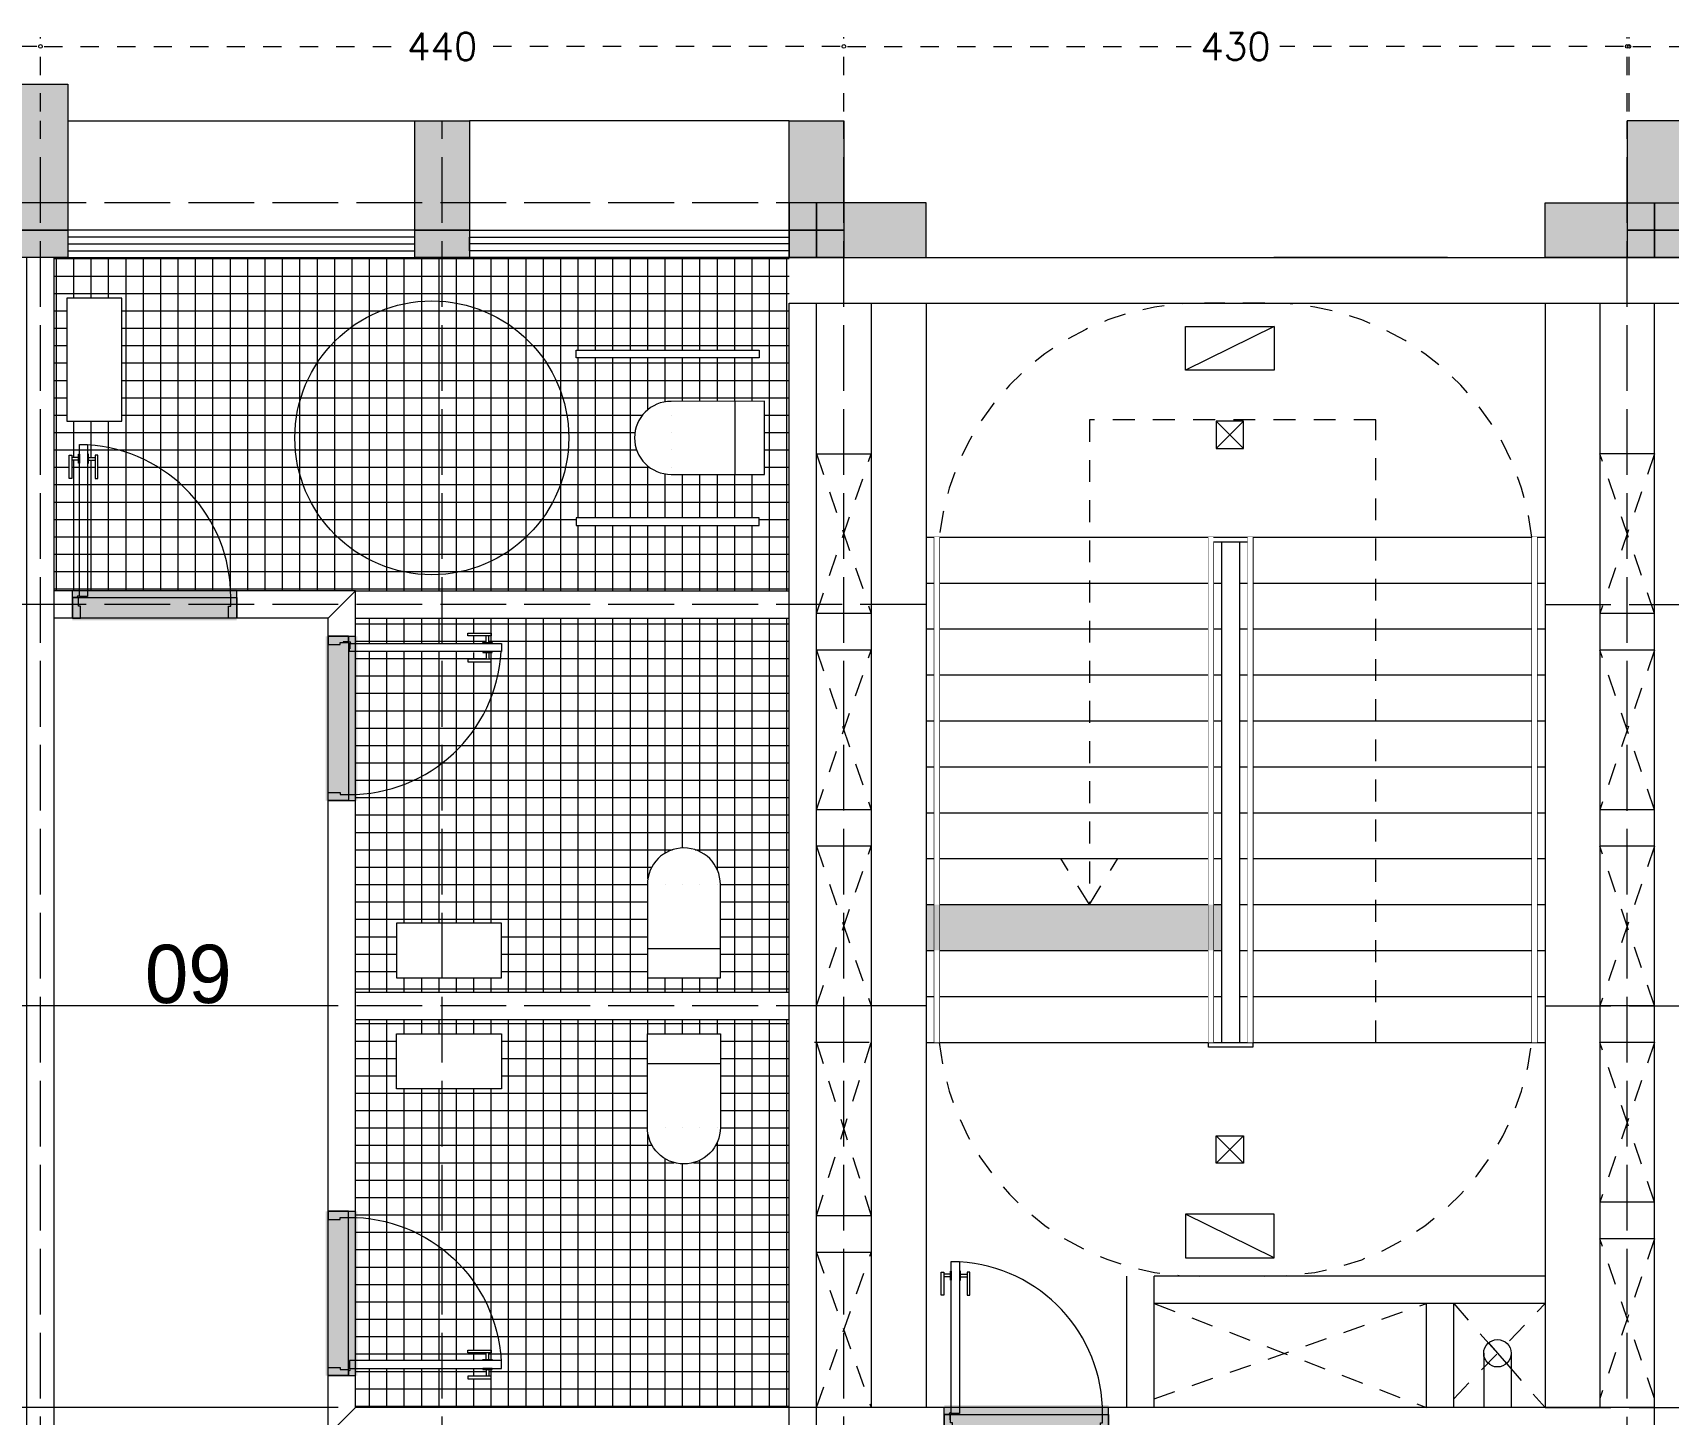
# Model space of a CAD drawing. Header units: metres. Extents: x -175 to 101, y -7 to 93.
# Drawn here: x -160.25 to -151.29, y 37.39 to 44.96 of the extents above; entities that cross this region are included whole.
import ezdxf

# ---------------------------------------------------------------- set-up
doc = ezdxf.new("R2010")
doc.units = ezdxf.units.M
doc.set_wipeout_variables(frame=1)
doc.linetypes.add('ACAD_ISO02W100', pattern=[15, 12, -3])
doc.linetypes.add('ST_PUNTOS2', pattern=[0.03175, 0, -0.03175])
for name, color, linetype, lineweight in [('DG_CARPINTERÍA', 251, 'Continuous', 9), ('DG_MOBILIARIO', 252, 'Continuous', 9), ('DG_MURO', 251, 'Continuous', 0), ('DG_SOMBREADO', 251, 'Continuous', 5), ('DG_TEXTO', 7, 'Continuous', 9), ('DG_VIDRIO', 253, 'Continuous', 9), ('I_BAJANTE', 250, 'Continuous', 9), ('I_ELECTRICIDAD', 32, 'Continuous', 9), ('I_INCENDIO', 12, 'Continuous', 15)]:
    doc.layers.add(name, color=color, linetype=linetype, lineweight=lineweight)
for name, color, linetype, lineweight, transparency in [('DG_COTAS', 250, 'Continuous', 5, 0.4), ('DG_DISCONTINUA', 252, 'ACAD_ISO02W100', 5, 0.6), ('DG_EJES', 253, 'ACAD_ISO02W100', 5, 0.7), ('DG_TRANSPARENTE', 251, 'Continuous', 9, 0.8)]:
    doc.layers.add(name, color=color, linetype=linetype, lineweight=lineweight, transparency=transparency)
doc.styles.add('st_Romans', font='romans.shx')
doc.dimstyles.new('st50cm', dxfattribs={"dimscale": 0.5, "dimtxt": 0.4, "dimasz": 0.04, "dimexe": 0.1, "dimexo": 0.1, "dimgap": 0.1, "dimtad": 0, "dimdec": 1, "dimlfac": 100, "dimzin": 9, "dimdsep": 46, "dimtxsty": 'st_Romans', "dimblk": 'STDAVIDCOTA', "dimcen": 0, "dimdle": 0.05, "dimclrd": 33, "dimclre": 33, "dimclrt": 256, "dimazin": 2, "dimtfac": 1, "dimtdec": 1, "dimtofl": 0, "dimtmove": 0, "dimatfit": 3, "dimldrblk": 'DOTBLANK', "dimfxl": 1, "dimtolj": 1, "dimtzin": 1, "dimlwd": 5, "dimlwe": 5, "dimarcsym": 0})

# ---------------------------------------------------------------- blocks, each defined once
blk = doc.blocks.new('ejes marildita')
at = {"layer": 'DG_EJES', "ltscale": 0.03}
for p, q in [((-4563.8932, 2991.5283), (-4563.8932, 2973.0283)), ((-4559.4932, 2991.5283), (-4559.4932, 2973.0283)), ((-4557.2932, 2991.5283), (-4557.2932, 2973.0283)), ((-4545.8432, 2991.0783), (-4564.3432, 2991.0783))]:
    blk.add_line(p, q, dxfattribs=at)
at = {"layer": 'DG_EJES', "ltscale": 0.03, "transparency": 33554483}
blk.add_line((-4561.6932, 2991.5283), (-4561.6932, 2973.0283), dxfattribs=at)
blk = doc.blocks.new('PILAR FALSO')
at = {"layer": 'DG_SOMBREADO', "transparency": 33554534}
h = blk.add_hatch(color=252, dxfattribs=at)
h.dxf.hatch_style = 1
h.paths.add_polyline_path([(-5319.9659, 2906.4404), (-5320.1159, 2906.4404), (-5320.1159, 2906.1404), (-5319.9659, 2906.1404)])
at = {"layer": 'DG_SOMBREADO', "transparency": 33554610}
h = blk.add_hatch(color=252, dxfattribs=at)
h.dxf.hatch_style = 1
h.paths.add_polyline_path([(-5319.3659, 2906.1404), (-5319.3659, 2906.4404), (-5319.9659, 2906.4404), (-5319.9659, 2906.1404)])
at = {"layer": 'DG_MURO'}
for points in [[(-5319.9659, 2906.4404), (-5319.9659, 2906.1404), (-5320.1159, 2906.1404), (-5320.1159, 2906.4404)], [(-5319.3659, 2906.4404), (-5319.3659, 2906.1404), (-5319.9659, 2906.1404), (-5319.9659, 2906.4404)]]:
    blk.add_lwpolyline(points, close=True, dxfattribs=at)
blk = doc.blocks.new('cas12')
at = {"linetype": 'Continuous'}
blk.add_blockref('ejes marildita', (-107.8077, -27.4443), dxfattribs=at)
at = {"layer": 'DG_MURO', "xscale": -1, "rotation": 270}
blk.add_blockref('PILAR FALSO', (-7577.8413, 8283.4499), dxfattribs=at)
at = {"layer": 'DG_MURO', "rotation": 180}
blk.add_blockref('PILAR FALSO', (-9991.5168, 5869.7744), dxfattribs=at)
blk = doc.blocks.new('PILAR MARILDITA')
at = {"layer": 'DG_SOMBREADO', "transparency": 33554687}
h = blk.add_hatch(color=252, dxfattribs=at)
h.dxf.hatch_style = 1
h.paths.add_polyline_path([(-4788.3062, 2918.8109), (-4788.3062, 2918.5109), (-4789.1062, 2918.5109), (-4789.1062, 2918.8109)])
at = {"layer": 'DG_MURO'}
blk.add_lwpolyline([(-4788.3062, 2918.5109), (-4788.3062, 2918.8109), (-4789.1062, 2918.8109), (-4789.1062, 2918.5109)], close=True, dxfattribs=at)
blk = doc.blocks.new('PILARN UEVO')
at = {"layer": 'DG_SOMBREADO', "transparency": 33554534}
h = blk.add_hatch(color=252, dxfattribs=at)
h.dxf.hatch_style = 1
h.paths.add_polyline_path([(-5353.299, 2897.9003), (-5353.599, 2897.9003), (-5353.599, 2897.7503), (-5353.299, 2897.7503)])
at = {"layer": 'DG_MURO'}
blk.add_lwpolyline([(-5353.599, 2897.7503), (-5353.299, 2897.7503), (-5353.299, 2897.9003), (-5353.599, 2897.9003)], close=True, dxfattribs=at)
at = {"layer": 'DG_CARPINTERÍA', "linetype": 'Continuous', "rotation": 270}
blk.add_blockref('PILAR MARILDITA', (-8272.1098, -1891.3559), dxfattribs=at)
blk = doc.blocks.new('vent marildita')
at = {"layer": 'DG_SOMBREADO'}
blk.add_line((-4564.3432, 2986.8283), (-4564.3432, 2988.7283), dxfattribs=at)
blk.add_lwpolyline([(-4563.6307, 2986.8283), (-4563.6307, 2988.7283), (-4563.7057, 2988.7283), (-4563.7057, 2986.8283)], close=True, dxfattribs=at)
at = {"layer": 'DG_TRANSPARENTE'}
for p, q in [((-4563.7432, 2988.7283), (-4563.7432, 2986.8283)), ((-4563.5932, 2986.8283), (-4563.5932, 2988.7283))]:
    blk.add_line(p, q, dxfattribs=at)
at = {"layer": 'DG_VIDRIO'}
blk.add_line((-4563.6682, 2986.8283), (-4563.6682, 2988.7283), dxfattribs=at)
blk = doc.blocks.new('ven1 marildita')
at = {"layer": 'DG_SOMBREADO'}
blk.add_line((-4566.0977, 2973.7783), (-4566.0977, 2975.5283), dxfattribs=at)
blk.add_lwpolyline([(-4565.3852, 2973.7783), (-4565.3852, 2975.5283), (-4565.4602, 2975.5283), (-4565.4602, 2973.7783)], close=True, dxfattribs=at)
at = {"layer": 'DG_TRANSPARENTE'}
for p, q in [((-4565.4977, 2975.5283), (-4565.4977, 2973.7783)), ((-4565.3477, 2973.7783), (-4565.3477, 2975.5283))]:
    blk.add_line(p, q, dxfattribs=at)
at = {"layer": 'DG_VIDRIO'}
blk.add_line((-4565.4227, 2973.7783), (-4565.4227, 2975.5283), dxfattribs=at)
blk = doc.blocks.new('bloque 2 marildita')
at = {"layer": 'DG_EJES', "ltscale": 0.03}
for p, q in [((-4838.4217, 2868.354), (-4838.4217, 2886.854)), ((-4834.0217, 2868.354), (-4834.0217, 2886.854)), ((-4833.5717, 2886.404), (-4852.0717, 2886.404)), ((-4833.5717, 2882.004), (-4852.0717, 2882.004)), ((-4833.5717, 2879.804), (-4852.0717, 2879.804))]:
    blk.add_line(p, q, dxfattribs=at)
at = {"layer": 'DG_EJES', "ltscale": 0.03, "transparency": 33554483}
for p, q in [((-4836.2217, 2868.354), (-4836.2217, 2886.854)), ((-4833.5717, 2884.204), (-4852.0717, 2884.204))]:
    blk.add_line(p, q, dxfattribs=at)
at = {"linetype": 'Continuous', "rotation": 270}
blk.add_blockref('vent marildita', (-7825.1, -1677.4893), dxfattribs=at)
at = {"linetype": 'Continuous', "xscale": -1, "rotation": 90}
blk.add_blockref('ven1 marildita', (-1860.5433, -1679.2437), dxfattribs=at)
at = {"layer": 'DG_MURO', "xscale": -1, "rotation": 180}
for name, p in [('PILARN UEVO', (515.0273, 5784.0043)), ('PILAR FALSO', (485.7942, 5792.5443))]:
    blk.add_blockref(name, p, dxfattribs=at)
at = {"layer": 'DG_MURO', "rotation": 90.00000000000001}
for p in [(-1929.9313, 8206.2198), (-1927.8813, 8206.2198)]:
    blk.add_blockref('PILAR FALSO', p, dxfattribs=at)
blk = doc.blocks.new('PUERTA')
at = {"layer": 'DG_SOMBREADO', "true_color": 0xffffff, "transparency": 33554687}
h = blk.add_hatch(color=7, dxfattribs=at)
h.dxf.hatch_style = 1
h.paths.add_polyline_path([(-771.3023, 2180.363), (-772.2023, 2180.363), (-772.2023, 2180.1892), (-771.3023, 2180.1892)])
at = {"layer": 'DG_CARPINTERÍA', "linetype": 'Continuous', "transparency": 33554508}
blk.add_line((-772.2023, 2180.3142), (-771.3023, 2180.3142), dxfattribs=at)
at = {"layer": 'DG_MOBILIARIO'}
for p, q in [((-772.1689, 2181.0822), (-772.2049, 2181.0822)), ((-772.1689, 2181.0672), (-772.2049, 2181.0672)), ((-772.1139, 2181.0822), (-772.0779, 2181.0822)), ((-772.1139, 2181.0672), (-772.0779, 2181.0672)), ((-772.2023, 2180.2017), (-772.2023, 2180.3517)), ((-771.3023, 2180.2017), (-771.3023, 2180.3517))]:
    blk.add_line(p, q, dxfattribs=at)
for points in [[(-772.1639, 2181.152), (-772.1189, 2181.152), (-772.1189, 2180.3196), (-772.1639, 2180.3196)], [(-772.2049, 2181.0942), (-772.2049, 2180.9667), (-772.2199, 2180.9667), (-772.2199, 2181.0942)], [(-772.1639, 2181.0997), (-772.1639, 2181.0497), (-772.1689, 2181.0497), (-772.1689, 2181.0997)], [(-772.1189, 2181.0997), (-772.1189, 2181.0497), (-772.1139, 2181.0497), (-772.1139, 2181.0997)], [(-772.0779, 2181.0942), (-772.0779, 2180.9667), (-772.0629, 2180.9667), (-772.0629, 2181.0942)], [(-772.1693, 2180.2672), (-772.1693, 2180.3142), (-772.2023, 2180.3142), (-772.2023, 2180.2017), (-772.1573, 2180.2017), (-772.1573, 2180.2672)], [(-772.1713, 2180.3142), (-772.1713, 2180.2842), (-772.1693, 2180.2842), (-772.1693, 2180.3142)], [(-772.1339, 2180.3196), (-772.1639, 2180.3196), (-772.1639, 2180.3216), (-772.1339, 2180.3216)], [(-771.3353, 2180.2672), (-771.3353, 2180.3142), (-771.3023, 2180.3142), (-771.3023, 2180.2017), (-771.3473, 2180.2017), (-771.3473, 2180.2672)]]:
    blk.add_lwpolyline(points, close=True, dxfattribs=at)
blk.add_circle((-772.1683, 2180.3186), 0.006, dxfattribs=at)
blk.add_arc((-772.1683, 2180.3186), 0.833, 359.70056, 86.60341, dxfattribs=at)
blk = doc.blocks.new('baño 2.0')
at = {"layer": 'DG_TRANSPARENTE', "linetype": 'Continuous', "transparency": 33554457}
h = blk.add_hatch(dxfattribs=at)
h.set_pattern_fill('ANSI37', color=256, scale=0.03, angle=45)
h.paths.add_polyline_path([(-4834.3217, 2886.104), (-4838.3467, 2886.104), (-4838.3467, 2884.279), (-4836.6967, 2884.279), (-4834.3217, 2884.279)])
edge = h.paths.add_edge_path(flags=16)
edge.add_arc((-4836.2784, 2885.1165), 0.75, 0, 360)
h.paths.add_polyline_path([(-4837.9767, 2885.2087), (-4838.2767, 2885.2087), (-4838.2767, 2885.8824), (-4837.9767, 2885.8824)], flags=16)
h.paths.add_polyline_path([(-4838.1073, 2884.8939), (-4838.1223, 2884.8939), (-4838.1223, 2884.9944), (-4838.1583, 2884.9944), (-4838.1583, 2884.9769), (-4838.1633, 2884.9769), (-4838.1633, 2885.0269), (-4838.1583, 2885.0269), (-4838.1583, 2885.0094), (-4838.1223, 2885.0094), (-4838.1223, 2885.0214), (-4838.1073, 2885.0214)], flags=16)
h.paths.add_polyline_path([(-4838.2083, 2884.9769), (-4838.2133, 2884.9769), (-4838.2133, 2884.9944), (-4838.2493, 2884.9944), (-4838.2493, 2884.8939), (-4838.2643, 2884.8939), (-4838.2643, 2885.0214), (-4838.2493, 2885.0214), (-4838.2493, 2885.0094), (-4838.2133, 2885.0094), (-4838.2133, 2885.0269), (-4838.2083, 2885.0269)], flags=16)
h.paths.add_polyline_path([(-4835.487, 2884.6777), (-4834.4856, 2884.6777), (-4834.4856, 2884.6361), (-4835.487, 2884.6361)], flags=16)
h.paths.add_polyline_path([(-4835.487, 2885.5553), (-4835.487, 2885.5968), (-4834.4856, 2885.5968), (-4834.4856, 2885.5553)], flags=16)
edge = h.paths.add_edge_path(flags=16)
edge.add_line((-4834.968, 2885.3164), (-4834.4557, 2885.3165))
edge.add_line((-4834.4557, 2885.3165), (-4834.4556, 2884.9165))
edge.add_line((-4834.4556, 2884.9165), (-4834.968, 2884.9164))
edge.add_arc((-4834.968, 2885.1164), 0.2, 90.00239, 270.00239, ccw=False)
edge = h.paths.add_edge_path(flags=16)
edge.add_arc((-4836.2784, 2885.1165), 0.75, 0, 360)
edge = h.paths.add_edge_path()
edge.add_line((-4834.3217, 2884.129), (-4836.6967, 2884.129))
edge.add_line((-4836.6967, 2884.129), (-4836.6967, 2883.9906))
edge.add_line((-4836.6967, 2883.9906), (-4835.9987, 2883.9906))
edge.add_line((-4835.9987, 2883.9906), (-4835.9987, 2883.9956))
edge.add_line((-4835.9987, 2883.9956), (-4835.9812, 2883.9956))
edge.add_line((-4835.9812, 2883.9956), (-4835.9812, 2884.0316))
edge.add_line((-4835.9812, 2884.0316), (-4836.0817, 2884.0316))
edge.add_line((-4836.0817, 2884.0316), (-4836.0817, 2884.0466))
edge.add_line((-4836.0817, 2884.0466), (-4835.9542, 2884.0466))
edge.add_line((-4835.9542, 2884.0466), (-4835.9542, 2884.0316))
edge.add_line((-4835.9542, 2884.0316), (-4835.9662, 2884.0316))
edge.add_line((-4835.9662, 2884.0316), (-4835.9662, 2883.9956))
edge.add_line((-4835.9662, 2883.9956), (-4835.9487, 2883.9956))
edge.add_line((-4835.9487, 2883.9956), (-4835.8964, 2883.9906))
edge.add_line((-4835.8964, 2883.9906), (-4835.8964, 2883.9456))
edge.add_line((-4835.8964, 2883.9456), (-4835.8983, 2883.9456))
edge.add_arc((-4836.7298, 2883.995), 0.833, 272.28048, 356.60341, ccw=False)
edge.add_line((-4836.6967, 2883.1626), (-4836.6967, 2882.079))
edge.add_line((-4836.6967, 2882.079), (-4834.3217, 2882.079))
edge.add_line((-4834.3217, 2882.079), (-4834.3217, 2884.129))
edge = h.paths.add_edge_path(flags=16)
edge.add_line((-4834.6979, 2882.6696), (-4834.6978, 2882.1573))
edge.add_line((-4834.6978, 2882.1573), (-4835.0978, 2882.1573))
edge.add_line((-4835.0978, 2882.1573), (-4835.0979, 2882.6696))
edge.add_arc((-4834.8979, 2882.6696), 0.2, 0.00479, 180.00479, ccw=False)
h.paths.add_polyline_path([(-4835.8976, 2882.4573), (-4835.8976, 2882.1573), (-4836.4713, 2882.1573), (-4836.4713, 2882.4573)], flags=16)
edge = h.paths.add_edge_path(flags=17)
edge.add_line((-4835.8983, 2883.9456), (-4835.9487, 2883.9456))
edge.add_line((-4835.9487, 2883.9456), (-4835.9487, 2883.9406))
edge.add_line((-4835.9487, 2883.9406), (-4835.9662, 2883.9406))
edge.add_line((-4835.9662, 2883.9406), (-4835.9662, 2883.9046))
edge.add_line((-4835.9662, 2883.9046), (-4835.9542, 2883.9046))
edge.add_line((-4835.9542, 2883.9046), (-4835.9542, 2883.8896))
edge.add_line((-4835.9542, 2883.8896), (-4836.0817, 2883.8896))
edge.add_line((-4836.0817, 2883.8896), (-4836.0817, 2883.9046))
edge.add_line((-4836.0817, 2883.9046), (-4835.9812, 2883.9046))
edge.add_line((-4835.9812, 2883.9046), (-4835.9812, 2883.9406))
edge.add_line((-4835.9812, 2883.9406), (-4835.9987, 2883.9406))
edge.add_line((-4835.9987, 2883.9406), (-4836.6967, 2883.9454))
edge.add_line((-4836.6967, 2883.9454), (-4836.6967, 2883.1626))
edge.add_arc((-4836.7298, 2883.995), 0.833, 272.28048, 356.60341)
edge = h.paths.add_edge_path()
edge.add_line((-4834.3217, 2881.929), (-4836.6967, 2881.929))
edge.add_line((-4836.6967, 2881.929), (-4836.6967, 2880.8453))
edge.add_arc((-4836.7298, 2880.013), 0.833, 3.39659, 87.71952, ccw=False)
edge.add_line((-4835.8983, 2880.0623), (-4835.8964, 2880.0623))
edge.add_line((-4835.8964, 2880.0623), (-4835.8964, 2880.0173))
edge.add_line((-4835.8964, 2880.0173), (-4835.9487, 2880.0173))
edge.add_line((-4835.9487, 2880.0173), (-4835.9487, 2880.0123))
edge.add_line((-4835.9487, 2880.0123), (-4835.9662, 2880.0123))
edge.add_line((-4835.9662, 2880.0123), (-4835.9662, 2879.9763))
edge.add_line((-4835.9662, 2879.9763), (-4835.9542, 2879.9763))
edge.add_line((-4835.9542, 2879.9763), (-4835.9542, 2879.9613))
edge.add_line((-4835.9542, 2879.9613), (-4836.0817, 2879.9613))
edge.add_line((-4836.0817, 2879.9613), (-4836.0817, 2879.9763))
edge.add_line((-4836.0817, 2879.9763), (-4835.9812, 2879.9763))
edge.add_line((-4835.9812, 2879.9763), (-4835.9812, 2880.0123))
edge.add_line((-4835.9812, 2880.0123), (-4835.9987, 2880.0123))
edge.add_line((-4835.9987, 2880.0123), (-4836.6967, 2880.0171))
edge.add_line((-4836.6967, 2880.0171), (-4836.6967, 2879.804))
edge.add_line((-4836.6967, 2879.804), (-4834.3217, 2879.804))
edge.add_line((-4834.3217, 2879.804), (-4834.3217, 2881.929))
h.paths.add_polyline_path([(-4835.8976, 2881.5506), (-4836.4713, 2881.5506), (-4836.4713, 2881.8506), (-4835.8976, 2881.8506)], flags=16)
edge = h.paths.add_edge_path(flags=16)
edge.add_line((-4835.0979, 2881.3383), (-4835.0978, 2881.8506))
edge.add_line((-4835.0978, 2881.8506), (-4834.6978, 2881.8506))
edge.add_line((-4834.6978, 2881.8506), (-4834.6979, 2881.3383))
edge.add_arc((-4834.8979, 2881.3383), 0.2, 179.99521, 359.99521, ccw=False)
edge = h.paths.add_edge_path()
edge.add_line((-4836.6967, 2880.8453), (-4836.6967, 2880.0623))
edge.add_line((-4836.6967, 2880.0623), (-4835.9987, 2880.0623))
edge.add_line((-4835.9987, 2880.0623), (-4835.9987, 2880.0673))
edge.add_line((-4835.9987, 2880.0673), (-4835.9812, 2880.0673))
edge.add_line((-4835.9812, 2880.0673), (-4835.9812, 2880.1033))
edge.add_line((-4835.9812, 2880.1033), (-4836.0817, 2880.1033))
edge.add_line((-4836.0817, 2880.1033), (-4836.0817, 2880.1183))
edge.add_line((-4836.0817, 2880.1183), (-4835.9542, 2880.1183))
edge.add_line((-4835.9542, 2880.1183), (-4835.9542, 2880.1033))
edge.add_line((-4835.9542, 2880.1033), (-4835.9662, 2880.1033))
edge.add_line((-4835.9662, 2880.1033), (-4835.9662, 2880.0673))
edge.add_line((-4835.9662, 2880.0673), (-4835.9487, 2880.0673))
edge.add_line((-4835.9487, 2880.0673), (-4835.8983, 2880.0625))
edge.add_arc((-4836.7298, 2880.013), 0.833, 3.40869, 87.71952)
h = blk.add_hatch(dxfattribs=at)
h.set_pattern_fill('ANSI37', color=256, scale=0.03, angle=45)
h.paths.add_polyline_path([(-4835.5284, 2885.1165, 1), (-4837.0284, 2885.1165, 1)])
for p, q in [((-4836.6967, 2884.279), (-4838.3467, 2884.279)), ((-4836.6967, 2884.279), (-4836.7717, 2884.204)), ((-4836.6967, 2879.804), (-4836.6967, 2884.279)), ((-4836.6967, 2884.279), (-4834.3217, 2884.279)), ((-4836.8467, 2884.129), (-4836.7717, 2884.204)), ((-4836.8467, 2884.129), (-4838.3467, 2884.129)), ((-4836.8467, 2879.654), (-4836.8467, 2884.129)), ((-4836.6967, 2884.129), (-4834.3217, 2884.129)), ((-4836.6967, 2882.079), (-4834.3217, 2882.079)), ((-4836.6967, 2881.929), (-4834.3217, 2881.929)), ((-4836.6967, 2879.804), (-4836.7717, 2879.729)), ((-4834.3217, 2879.804), (-4836.6967, 2879.804)), ((-4836.8467, 2879.654), (-4836.7717, 2879.729)), ((-4834.3217, 2879.654), (-4836.8467, 2879.654))]:
    blk.add_line(p, q)
at = {"layer": 'DG_MOBILIARIO'}
for p, q in [((-4834.6179, 2884.9164), (-4834.6179, 2885.3164)), ((-4835.0978, 2882.3195), (-4834.6978, 2882.3196)), ((-4835.0978, 2881.6884), (-4834.6978, 2881.6883))]:
    blk.add_line(p, q, dxfattribs=at)
for points in [[(-4837.9767, 2885.8824), (-4838.2767, 2885.8824), (-4838.2767, 2885.2087), (-4837.9767, 2885.2087)], [(-4835.487, 2885.5968), (-4834.4856, 2885.5968), (-4834.4856, 2885.5553), (-4835.487, 2885.5553)], [(-4835.487, 2884.6361), (-4834.4856, 2884.6361), (-4834.4856, 2884.6777), (-4835.487, 2884.6777)], [(-4836.4713, 2882.4573), (-4836.4713, 2882.1573), (-4835.8976, 2882.1573), (-4835.8976, 2882.4573)], [(-4836.4713, 2881.5506), (-4836.4713, 2881.8506), (-4835.8976, 2881.8506), (-4835.8976, 2881.5506)]]:
    blk.add_lwpolyline(points, close=True, dxfattribs=at)
for points in [[(-4834.4557, 2885.3165), (-4834.968, 2885.3164, 1), (-4834.968, 2884.9164), (-4834.4556, 2884.9165)], [(-4834.6978, 2882.1573), (-4834.6979, 2882.6696, 1), (-4835.0979, 2882.6696), (-4835.0978, 2882.1573)], [(-4834.6978, 2881.8506), (-4834.6979, 2881.3383, -1), (-4835.0979, 2881.3383), (-4835.0978, 2881.8506)]]:
    blk.add_lwpolyline(points, format="xyb", close=True, dxfattribs=at)
at = {"layer": 'DG_MURO'}
for p, q in [((-4838.4967, 2879.654), (-4838.4967, 2886.104)), ((-4838.3467, 2879.654), (-4838.3467, 2886.104))]:
    blk.add_line(p, q, dxfattribs=at)
at = {"layer": 'DG_TRANSPARENTE'}
blk.add_circle((-4836.2784, 2885.1165), 0.75, dxfattribs=at)
at = {"layer": 'DG_MURO'}
blk.add_blockref('PUERTA', (-4066.0444, 703.9272), dxfattribs=at)
at = {"layer": 'DG_MURO', "rotation": 270}
blk.add_blockref('PUERTA', (-7017.0484, 2111.8267), dxfattribs=at)
at = {"layer": 'DG_MURO', "xscale": -1, "rotation": 270}
blk.add_blockref('PUERTA', (-7017.0484, 3652.1812), dxfattribs=at)
blk = doc.blocks.new('alumbrado emerg')
at = {"layer": 'I_INCENDIO', "linetype": 'Continuous'}
blk.add_line((-4485.865, 2768.52), (-4483.804, 2769.542), dxfattribs=at)
blk.add_lwpolyline([(-4485.865, 2769.542), (-4483.804, 2769.542), (-4483.804, 2768.52), (-4485.865, 2768.52)], close=True, dxfattribs=at)
blk = doc.blocks.new('lum 1')
at = {"layer": 'I_ELECTRICIDAD'}
for p, q in [((1951.4068, 1556.5337), (1951.5568, 1556.6837)), ((1951.5568, 1556.5337), (1951.4068, 1556.6837))]:
    blk.add_line(p, q, dxfattribs=at)
blk.add_lwpolyline([(1951.4068, 1556.5337), (1951.5568, 1556.5337), (1951.5568, 1556.6837), (1951.4068, 1556.6837)], close=True, dxfattribs=at)
blk = doc.blocks.new('bloque com marildita')
at = {"linetype": 'Continuous'}
blk.add_line((-4930.4361, 2860.9407), (-4930.4361, 2859.9895), dxfattribs=at)
at = {"layer": 'DG_CARPINTERÍA', "linetype": 'Continuous'}
for p, q in [((-4928.9049, 2858.0857), (-4928.9049, 2861.4757)), ((-4928.6532, 2859.8027), (-4928.6532, 2861.4757)), ((-4928.4016, 2859.8027), (-4928.4016, 2861.4757)), ((-4928.1499, 2859.8027), (-4928.1499, 2861.4757)), ((-4927.8983, 2859.8027), (-4927.8983, 2861.4757)), ((-4927.6466, 2859.8027), (-4927.6466, 2861.4757)), ((-4927.395, 2859.8027), (-4927.395, 2861.4757)), ((-4927.1433, 2859.8027), (-4927.1433, 2861.4757)), ((-4926.8917, 2859.8027), (-4926.8917, 2861.4757)), ((-4926.6401, 2859.8027), (-4926.6401, 2861.4757)), ((-4926.3884, 2859.8027), (-4926.3884, 2861.4757)), ((-4926.1368, 2859.8027), (-4926.1368, 2861.4757)), ((-4928.9049, 2861.4308), (-4926.1368, 2861.4308)), ((-4928.9049, 2861.4038), (-4926.1368, 2861.4038)), ((-4928.9049, 2859.8746), (-4926.1368, 2859.8746)), ((-4926.1368, 2859.8746), (-4926.1098, 2859.8746)), ((-4926.1098, 2859.8746), (-4926.1098, 2859.6319)), ((-4928.9049, 2859.8476), (-4926.1368, 2859.8476)), ((-4928.8779, 2859.8476), (-4928.8779, 2859.6589)), ((-4928.8779, 2859.8027), (-4926.1368, 2859.8027)), ((-4926.1368, 2859.7038), (-4926.1368, 2859.8027)), ((-4926.1368, 2859.7038), (-4926.1368, 2859.8027)), ((-4928.8779, 2859.7038), (-4926.1368, 2859.7038)), ((-4928.6532, 2858.0857), (-4928.6532, 2859.7038)), ((-4928.4016, 2858.0857), (-4928.4016, 2859.7038)), ((-4928.1499, 2858.0857), (-4928.1499, 2859.7038)), ((-4927.8983, 2858.0857), (-4927.8983, 2859.7038)), ((-4927.6466, 2858.0857), (-4927.6466, 2859.7038)), ((-4927.395, 2858.0857), (-4927.395, 2859.7038)), ((-4927.1433, 2858.0857), (-4927.1433, 2859.7038)), ((-4926.8917, 2858.0857), (-4926.8917, 2859.7038)), ((-4926.6401, 2858.0857), (-4926.6401, 2859.7038)), ((-4926.3884, 2858.0857), (-4926.3884, 2859.7038)), ((-4926.1368, 2858.0857), (-4926.1368, 2859.7038)), ((-4928.9049, 2859.6319), (-4926.1368, 2859.6319)), ((-4928.8779, 2859.6589), (-4926.1368, 2859.6589)), ((-4926.1098, 2859.6319), (-4926.1368, 2859.6319)), ((-4928.9049, 2858.1576), (-4926.1368, 2858.1576)), ((-4928.9049, 2858.1306), (-4926.1368, 2858.1306))]:
    blk.add_line(p, q, dxfattribs=at)
at = {"layer": 'DG_DISCONTINUA', "ltscale": 0.01, "transparency": 33554483}
for p, q in [((-4929.3611, 2862.0757), (-4928.4861, 2861.7757)), ((-4928.4861, 2862.0757), (-4929.3611, 2861.7757)), ((-4928.2861, 2862.0757), (-4927.4111, 2861.7757)), ((-4927.4111, 2862.0757), (-4928.2861, 2861.7757)), ((-4927.2111, 2862.0757), (-4926.3361, 2861.7757)), ((-4926.3361, 2862.0757), (-4927.2111, 2861.7757)), ((-4926.1361, 2862.0757), (-4925.2611, 2861.7757)), ((-4925.2611, 2862.0757), (-4926.1361, 2861.7757)), ((-4925.0611, 2862.0757), (-4924.1861, 2861.7757)), ((-4924.1861, 2862.0757), (-4925.0611, 2861.7757)), ((-4924.7055, 2860.9757), (-4924.1361, 2861.4757)), ((-4924.184, 2860.9757), (-4924.7055, 2861.4757)), ((-4924.7055, 2859.3357), (-4924.1361, 2860.8257)), ((-4924.184, 2859.3357), (-4924.7055, 2860.8257)), ((-4929.3611, 2857.4857), (-4928.4861, 2857.7857)), ((-4928.4861, 2857.4857), (-4929.3611, 2857.7857)), ((-4928.2861, 2857.4857), (-4927.4111, 2857.7857)), ((-4927.4111, 2857.4857), (-4928.2861, 2857.7857)), ((-4927.2111, 2857.4857), (-4926.3361, 2857.7857)), ((-4926.3361, 2857.4857), (-4927.2111, 2857.7857)), ((-4926.1361, 2857.4857), (-4925.1861, 2857.7857)), ((-4925.1861, 2857.4857), (-4926.1361, 2857.7857)), ((-4924.9861, 2857.4857), (-4924.1361, 2857.7857)), ((-4924.1361, 2857.4857), (-4924.9861, 2857.7857))]:
    blk.add_line(p, q, dxfattribs=at)
at = {"layer": 'DG_DISCONTINUA', "ltscale": 0.01}
for p, q in [((-4930.1861, 2859.9414), (-4930.1861, 2859.61)), ((-4924.8555, 2859.9414), (-4924.8555, 2859.61)), ((-4926.8917, 2858.9803), (-4927.1433, 2859.1367)), ((-4926.8917, 2858.9803), (-4927.1433, 2858.824))]:
    blk.add_line(p, q, dxfattribs=at)
blk.add_lwpolyline([(-4926.1368, 2860.5486), (-4929.547, 2860.5486), (-4929.547, 2858.9803), (-4926.8917, 2858.9803)], dxfattribs=at)
at = {"layer": 'DG_MURO'}
for p, q in [((-4930.4361, 2857.3357), (-4930.4361, 2862.2257)), ((-4930.1861, 2857.3357), (-4930.1861, 2862.2257)), ((-4923.9861, 2862.2257), (-4930.1861, 2862.2257)), ((-4923.9861, 2862.0757), (-4930.1861, 2862.0757)), ((-4924.1361, 2862.0757), (-4924.1361, 2861.4757)), ((-4923.9861, 2862.0757), (-4923.9861, 2861.4757)), ((-4930.1861, 2861.7757), (-4924.1361, 2861.7757)), ((-4930.1861, 2861.4757), (-4924.1361, 2861.4757)), ((-4924.8555, 2861.4757), (-4924.8555, 2859.3357)), ((-4924.7055, 2861.4757), (-4924.7055, 2859.3357)), ((-4924.1361, 2860.9757), (-4924.7055, 2860.9757)), ((-4924.1361, 2860.9757), (-4924.1361, 2857.4857)), ((-4923.9861, 2860.9757), (-4923.9861, 2857.4857)), ((-4924.1361, 2860.8257), (-4924.7055, 2860.8257)), ((-4924.1361, 2859.3357), (-4924.8555, 2859.3357)), ((-4924.1361, 2859.1857), (-4924.8555, 2859.1857)), ((-4930.1861, 2858.0857), (-4924.1361, 2858.0857)), ((-4930.1861, 2857.7857), (-4924.1361, 2857.7857)), ((-4923.9861, 2857.4857), (-4930.1861, 2857.4857)), ((-4923.9861, 2857.3357), (-4930.1861, 2857.3357))]:
    blk.add_line(p, q, dxfattribs=at)
at = {"layer": 'DG_MURO', "transparency": 33554508}
for p, q in [((-4924.1361, 2861.4757), (-4924.1361, 2860.9757)), ((-4923.9861, 2861.4757), (-4923.9861, 2860.9757))]:
    blk.add_line(p, q, dxfattribs=at)
at = {"layer": 'DG_TRANSPARENTE', "linetype": 'Continuous'}
for p, q in [((-4929.3611, 2862.0757), (-4929.3611, 2861.7757)), ((-4928.4861, 2862.0757), (-4928.4861, 2861.7757)), ((-4928.2861, 2862.0757), (-4928.2861, 2861.7757)), ((-4927.4111, 2862.0757), (-4927.4111, 2861.7757)), ((-4927.2111, 2862.0757), (-4927.2111, 2861.7757)), ((-4926.3361, 2862.0757), (-4926.3361, 2861.7757)), ((-4926.1361, 2862.0757), (-4926.1361, 2861.7757)), ((-4925.2611, 2862.0757), (-4925.2611, 2861.7757)), ((-4925.0611, 2862.0757), (-4925.0611, 2861.7757)), ((-4929.3611, 2857.4857), (-4929.3611, 2857.7857)), ((-4928.4861, 2857.7857), (-4928.4861, 2857.4857)), ((-4928.2861, 2857.7857), (-4928.2861, 2857.4857)), ((-4927.4111, 2857.7857), (-4927.4111, 2857.4857)), ((-4927.2111, 2857.7857), (-4927.2111, 2857.4857)), ((-4926.3361, 2857.7746), (-4926.3361, 2857.4746)), ((-4926.1361, 2857.7746), (-4926.1361, 2857.4746)), ((-4925.1861, 2857.7857), (-4925.1861, 2857.4857)), ((-4924.9861, 2857.7857), (-4924.9861, 2857.4857))]:
    blk.add_line(p, q, dxfattribs=at)
at = {"layer": 'I_BAJANTE', "linetype": 'Continuous'}
blk.add_line((-4924.4897, 2861.1652), (-4924.377, 2861.2642), dxfattribs=at)
at = {"layer": 'I_BAJANTE', "linetype": 'Continuous', "transparency": 33554508}
for p, q in [((-4924.4333, 2861.2897), (-4924.1361, 2861.2897)), ((-4924.4333, 2861.1397), (-4924.1361, 2861.1397))]:
    blk.add_line(p, q, dxfattribs=at)
at = {"layer": 'I_BAJANTE', "linetype": 'Continuous'}
blk.add_circle((-4924.4333, 2861.2147), 0.075, dxfattribs=at)
at = {"layer": 'DG_MURO', "rotation": 90}
blk.add_blockref('PUERTA', (-2743.7844, 3630.388), dxfattribs=at)
at = {"layer": 'I_ELECTRICIDAD', "rotation": 90.00000000000001}
blk.add_blockref('lum 1', (-3372.8565, 908.2677), dxfattribs=at)
at = {"layer": 'I_ELECTRICIDAD', "xscale": -1, "rotation": 270}
blk.add_blockref('lum 1', (-6482.1582, 908.2677), dxfattribs=at)
at = {"layer": 'I_INCENDIO', "linetype": 'Continuous', "yscale": 0.2348524815037153}
for p, xscale, zscale, rotation in [((-5580.253, 1806.475), 0.2348524815037153, 0.2348524815037153, 270.0000000005567), ((-4274.7617, 1806.475), -0.2348524815037153, 0.2348524815037154, 89.99999999944326)]:
    blk.add_blockref('alumbrado emerg', p, dxfattribs=dict(at, xscale=xscale, zscale=zscale, rotation=rotation))
at = {"linetype": 'Continuous'}
for points in [[(-4928.9049, 2861.4038), (-4928.9049, 2861.4308), (-4926.1368, 2861.4308), (-4926.1368, 2861.4038)], [(-4928.9049, 2859.8746), (-4928.9049, 2859.8476), (-4926.1368, 2859.8476), (-4926.1368, 2859.8746)], [(-4928.9049, 2859.6319), (-4928.9049, 2859.6589), (-4926.1368, 2859.6589), (-4926.1368, 2859.6319)], [(-4928.9049, 2858.1576), (-4928.9049, 2858.1306), (-4926.1368, 2858.1306), (-4926.1368, 2858.1576)]]:
    blk.add_wipeout(points, dxfattribs=at).dxf.layer = 'DG_CARPINTERÍA'
at = {"transparency": 33554585}
h = blk.add_hatch(color=7, dxfattribs=at)
h.dxf.hatch_style = 1
h.paths.add_polyline_path([(-4926.8917, 2859.7038), (-4926.8917, 2858.0857), (-4926.6401, 2858.0857), (-4926.6401, 2859.7038)])
at = {"layer": 'DG_DISCONTINUA', "ltscale": 0.01}
for centre, radius, start, end in [((-4928.7395, 2859.9665), 1.4468, 96.56132, 180.99304), ((-4926.3021, 2859.9665), 1.4468, 359.00696, 83.43868), ((-4928.7492, 2859.5862), 1.4371, 179.0527, 263.78284), ((-4926.2924, 2859.5862), 1.4371, 276.21716, 0.9473)]:
    blk.add_arc(centre, radius, start, end, dxfattribs=at)
blk = doc.blocks.new('STDAVIDCOTA')
at = {"color": 7}
blk.add_circle((0, 0), 0.5, dxfattribs=at)
blk = doc.blocks.new('*D184')
at = {"layer": 'Defpoints', "color": 0, "linetype": 'Continuous', "transparency": 16777216}
for p in [(-4956.7738, 2839.3393), (-4958.9738, 2838.9322), (-4956.7738, 2838.9322)]:
    blk.add_point(p, dxfattribs=at)
at = {"layer": 'DG_COTAS', "color": 33, "linetype": 'ST_PUNTOS2', "lineweight": 5, "transparency": 16777216}
for p, q in [((-4958.9738, 2838.9822), (-4958.9738, 2839.3893)), ((-4956.7738, 2838.9822), (-4956.7738, 2839.3893)), ((-4958.9538, 2839.3393), (-4958.1167, 2839.3393)), ((-4956.7938, 2839.3393), (-4957.631, 2839.3393))]:
    blk.add_line(p, q, dxfattribs=at)
at = {"layer": 'DG_COTAS', "color": 33, "linetype": 'Continuous', "lineweight": 5, "transparency": 16777216, "xscale": 0.02, "yscale": 0.02, "zscale": 0.02, "rotation": 180}
blk.add_blockref('STDAVIDCOTA', (-4958.9738, 2839.3393), dxfattribs=at)
at = {"layer": 'DG_COTAS', "color": 33, "linetype": 'Continuous', "lineweight": 5, "transparency": 16777216, "xscale": 0.02, "yscale": 0.02, "zscale": 0.02}
blk.add_blockref('STDAVIDCOTA', (-4956.7738, 2839.3393), dxfattribs=at)
at = {"layer": 'DG_COTAS', "linetype": 'Continuous', "transparency": 16777216, "insert": (-4957.8738, 2839.3393), "char_height": 0.15, "attachment_point": 5, "style": 'st_Romans'}
blk.add_mtext('\\A1;220', dxfattribs=at)
blk = doc.blocks.new('_DotBlank')
at = {"color": 0, "lineweight": -2}
blk.add_line((-0.5, 0), (-1, 0), dxfattribs=at)
blk.add_circle((0, 0), 0.5, dxfattribs=at)
blk = doc.blocks.new('*D185')
at = {"layer": 'Defpoints', "color": 0, "linetype": 'Continuous', "transparency": 16777216}
for p in [(-4952.3738, 2839.3393), (-4956.7738, 2838.9322), (-4952.3738, 2838.9322)]:
    blk.add_point(p, dxfattribs=at)
at = {"layer": 'DG_COTAS', "color": 33, "linetype": 'ST_PUNTOS2', "lineweight": 5, "transparency": 16777216}
for p, q in [((-4956.7738, 2838.9822), (-4956.7738, 2839.3893)), ((-4952.3738, 2838.9822), (-4952.3738, 2839.3893)), ((-4956.7538, 2839.3393), (-4954.8167, 2839.3393)), ((-4952.3938, 2839.3393), (-4954.331, 2839.3393))]:
    blk.add_line(p, q, dxfattribs=at)
at = {"layer": 'DG_COTAS', "color": 33, "linetype": 'Continuous', "lineweight": 5, "transparency": 16777216, "xscale": 0.02, "yscale": 0.02, "zscale": 0.02, "rotation": 180}
blk.add_blockref('STDAVIDCOTA', (-4956.7738, 2839.3393), dxfattribs=at)
at = {"layer": 'DG_COTAS', "color": 33, "linetype": 'Continuous', "lineweight": 5, "transparency": 16777216, "xscale": 0.02, "yscale": 0.02, "zscale": 0.02}
blk.add_blockref('STDAVIDCOTA', (-4952.3738, 2839.3393), dxfattribs=at)
at = {"layer": 'DG_COTAS', "linetype": 'Continuous', "transparency": 16777216, "insert": (-4954.5738, 2839.3393), "char_height": 0.15, "attachment_point": 5, "style": 'st_Romans'}
blk.add_mtext('\\A1;440', dxfattribs=at)
blk = doc.blocks.new('*D191')
at = {"layer": 'Defpoints', "color": 0, "linetype": 'Continuous', "transparency": 16777216}
for p in [(-4930.4738, 2839.3393), (-4948.0738, 2838.9322), (-4930.4738, 2838.9322)]:
    blk.add_point(p, dxfattribs=at)
at = {"layer": 'DG_COTAS', "color": 33, "linetype": 'ST_PUNTOS2', "lineweight": 5, "transparency": 16777216}
for p, q in [((-4948.0738, 2838.9822), (-4948.0738, 2839.3893)), ((-4930.4738, 2838.9822), (-4930.4738, 2839.3893)), ((-4948.0538, 2839.3393), (-4939.5774, 2839.3393)), ((-4930.4938, 2839.3393), (-4938.9703, 2839.3393))]:
    blk.add_line(p, q, dxfattribs=at)
at = {"layer": 'DG_COTAS', "color": 33, "linetype": 'Continuous', "lineweight": 5, "transparency": 16777216, "xscale": 0.02, "yscale": 0.02, "zscale": 0.02, "rotation": 180}
blk.add_blockref('STDAVIDCOTA', (-4948.0738, 2839.3393), dxfattribs=at)
at = {"layer": 'DG_COTAS', "color": 33, "linetype": 'Continuous', "lineweight": 5, "transparency": 16777216, "xscale": 0.02, "yscale": 0.02, "zscale": 0.02}
blk.add_blockref('STDAVIDCOTA', (-4930.4738, 2839.3393), dxfattribs=at)
at = {"layer": 'DG_COTAS', "linetype": 'Continuous', "transparency": 16777216, "insert": (-4939.2738, 2839.3393), "char_height": 0.15, "attachment_point": 5, "style": 'st_Romans'}
blk.add_mtext('\\A1;1760', dxfattribs=at)
blk = doc.blocks.new('*D204')
at = {"layer": 'Defpoints', "color": 0, "linetype": 'Continuous', "transparency": 16777216}
for p in [(-4948.0838, 2839.3393), (-4952.3738, 2838.9322), (-4948.0838, 2838.9322)]:
    blk.add_point(p, dxfattribs=at)
at = {"layer": 'DG_COTAS', "color": 33, "linetype": 'ST_PUNTOS2', "lineweight": 5, "transparency": 16777216}
for p, q in [((-4952.3738, 2838.9822), (-4952.3738, 2839.3893)), ((-4948.0838, 2838.9822), (-4948.0838, 2839.3893)), ((-4952.3538, 2839.3393), (-4950.4717, 2839.3393)), ((-4948.1038, 2839.3393), (-4949.986, 2839.3393))]:
    blk.add_line(p, q, dxfattribs=at)
at = {"layer": 'DG_COTAS', "color": 33, "linetype": 'Continuous', "lineweight": 5, "transparency": 16777216, "xscale": 0.02, "yscale": 0.02, "zscale": 0.02, "rotation": 180}
blk.add_blockref('STDAVIDCOTA', (-4952.3738, 2839.3393), dxfattribs=at)
at = {"layer": 'DG_COTAS', "color": 33, "linetype": 'Continuous', "lineweight": 5, "transparency": 16777216, "xscale": 0.02, "yscale": 0.02, "zscale": 0.02}
blk.add_blockref('STDAVIDCOTA', (-4948.0838, 2839.3393), dxfattribs=at)
at = {"layer": 'DG_COTAS', "linetype": 'Continuous', "transparency": 16777216, "insert": (-4950.2288, 2839.3393), "char_height": 0.15, "attachment_point": 5, "style": 'st_Romans'}
blk.add_mtext('\\A1;430', dxfattribs=at)
blk = doc.blocks.new('COTAS')
at = {"layer": 'DG_COTAS', "linetype": 'Continuous'}
for base, p1, p2, picture, middle in [((-4956.7738, 2839.3393), (-4958.9738, 2838.9322), (-4956.7738, 2838.9322), '*D184', (-4957.8738, 2839.3393)), ((-4952.3738, 2839.3393), (-4956.7738, 2838.9322), (-4952.3738, 2838.9322), '*D185', (-4954.5738, 2839.3393))]:
    dim = blk.add_linear_dim(base=base, p1=p1, p2=p2, dimstyle='st50cm', override={"dimtmove": 1}, dxfattribs=at)
    dim.commit()
    dim.dimension.update_dxf_attribs({"geometry": picture, "text_midpoint": middle})
dim = blk.add_linear_dim(base=(-4948.0838, 2839.3393), p1=(-4952.3738, 2838.9322), p2=(-4948.0838, 2838.9322), text='430', dimstyle='st50cm', dxfattribs=at)
dim.commit()
dim.dimension.update_dxf_attribs({"geometry": '*D204', "text_midpoint": (-4950.2288, 2839.3393)})
dim = blk.add_linear_dim(base=(-4930.4738, 2839.3393), p1=(-4948.0738, 2838.9322), p2=(-4930.4738, 2838.9322), dimstyle='st50cm', dxfattribs=at)
dim.commit()
dim.dimension.update_dxf_attribs({"geometry": '*D191', "text_midpoint": (-4939.2738, 2839.3393)})

msp = doc.modelspace()

# ---------------------------------------------------------------- block references
at = {"linetype": 'Continuous', "xscale": -1, "rotation": 89.99999999984604}
msp.add_blockref('cas12', (2812.1213, -4627.6754), dxfattribs=at)
at = {"layer": 'DG_MURO', "linetype": 'Continuous'}
for name in ['bloque 2 marildita', 'baño 2.0']:
    msp.add_blockref(name, (4678.2189, -2842.3784), dxfattribs=at)

# ---------------------------------------------------------------- texts
at = {"layer": 'DG_TEXTO', "insert": (-159.6308, 39.9609), "char_height": 0.319369, "attachment_point": 1}
msp.add_mtext_dynamic_manual_height_columns('{\\fCentury Gothic|b0|i0|c0|p34;09}', width=0.660603, gutter_width=1.5968, heights=[0], dxfattribs=at)

# ---------------------------------------------------------------- next in the draw order: block references
at = {"layer": 'DG_MURO', "linetype": 'Continuous', "rotation": 269.9999999999171}
msp.add_blockref('bloque com marildita', (-3013.4384, -4886.7106), dxfattribs=at)

# ---------------------------------------------------------------- next in the draw order: hatches: boundary and pattern name
at = {"layer": 'DG_TRANSPARENTE', "linetype": 'Continuous', "transparency": 33554508}
h = msp.add_hatch(dxfattribs=at)
h.set_pattern_fill('ANSI37', color=256, scale=0.693, angle=45)
h.set_pattern_definition([(90, (-164.6027, 35.2255), (-2.20027, 0), []), (180, (-164.6027, 35.2255), (-2e-16, -2.20027), [])])
h.paths.add_polyline_path([(-156.1027, 33.8009), (-155.9527, 33.8009), (-155.9527, 33.1005), (-151.3627, 33.1005), (-151.3627, 37.2755), (-156.1027, 37.2755), (-156.1027, 36.7505), (-158.6277, 36.7505), (-158.6277, 41.7505), (-160.1277, 41.7505), (-160.1277, 27.3255), (-160.0527, 27.3255), (-160.0527, 21.8855), (-158.9447, 21.8855), (-158.9447, 21.8355), (-157.2107, 21.8355), (-157.2107, 21.8855), (-156.1027, 21.8855)])

# ---------------------------------------------------------------- next in the draw order: block references
at = {"layer": 'DG_COTAS', "linetype": 'Continuous'}
msp.add_blockref('COTAS', (4796.5711, -2794.4567), dxfattribs=at)

doc.saveas('drawing.dxf')
